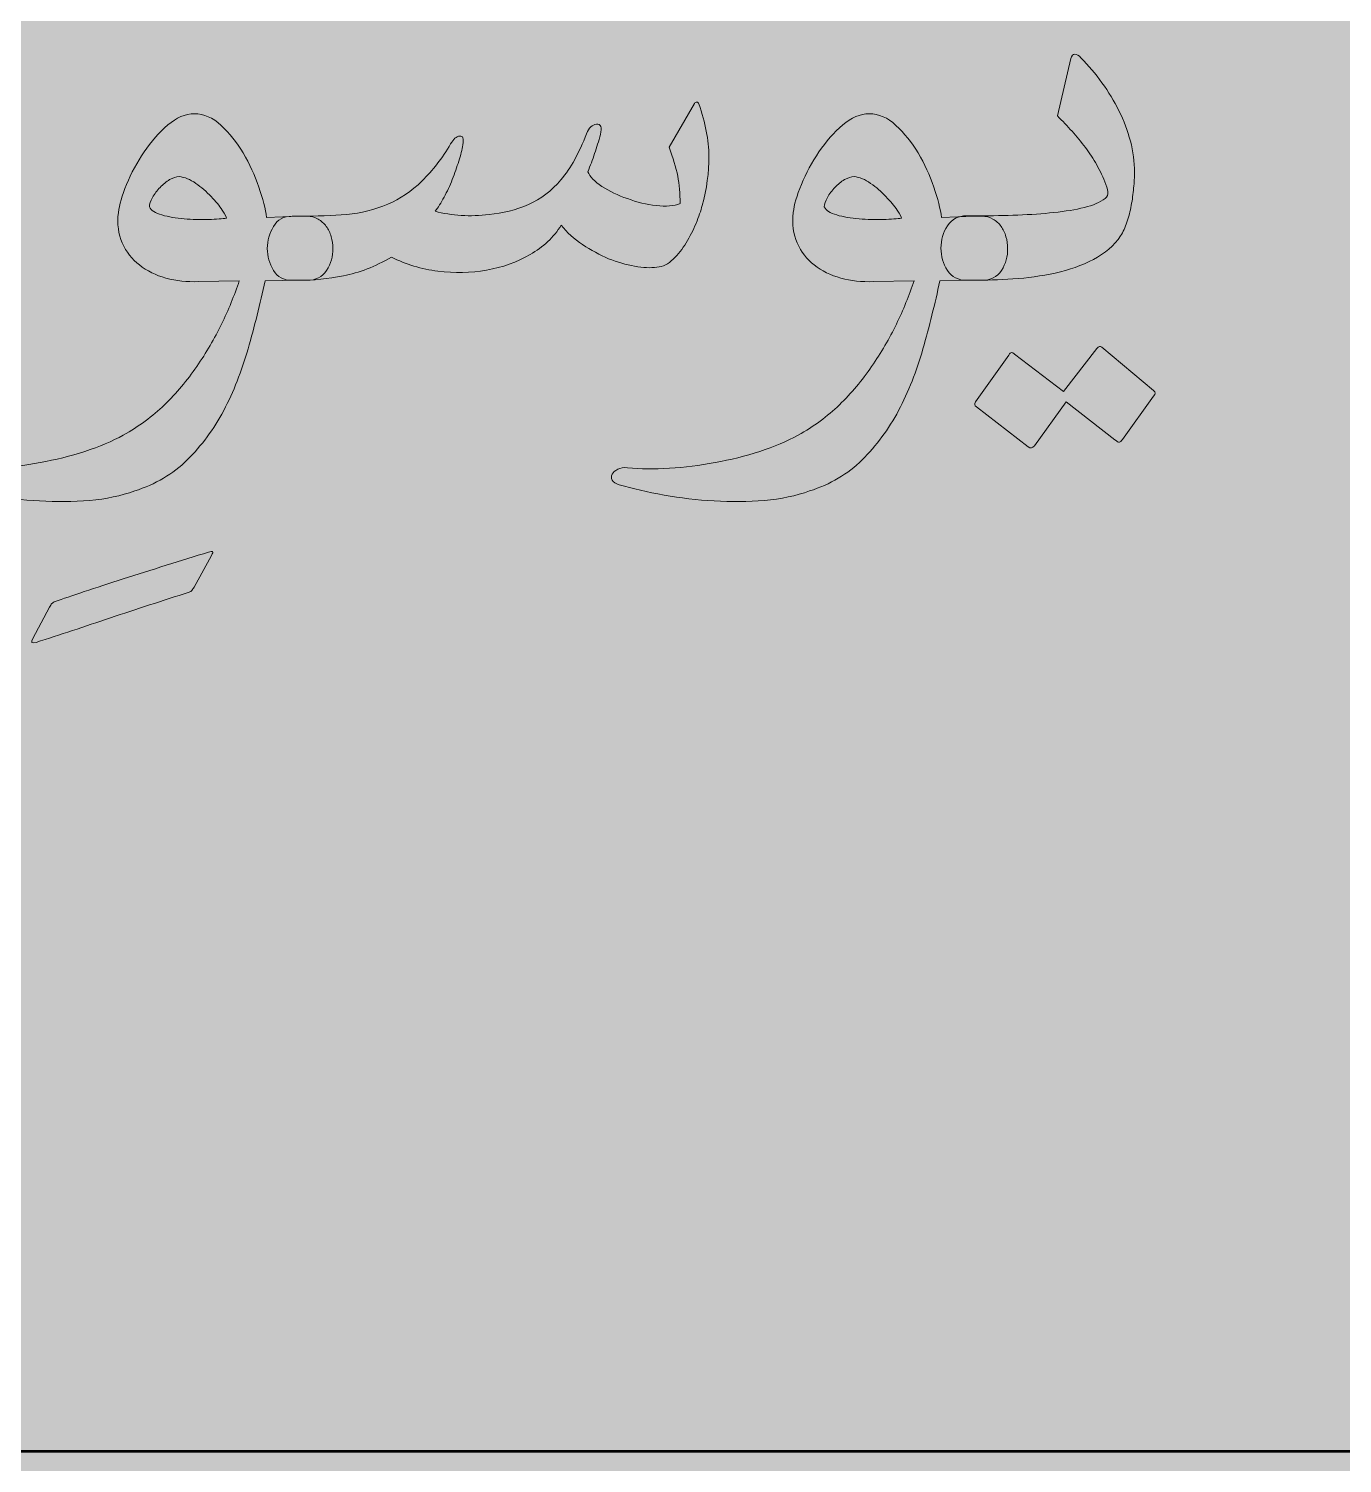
# Model space of a CAD drawing. Header units: inches. Extents: x -1481 to -429, y -1676 to -696.
# Drawn here: x -817.27 to -800.39, y -930.63 to -912.18 of the extents above; entities that cross this region are included whole.
import ezdxf

# ---------------------------------------------------------------- set-up
doc = ezdxf.new("R2010")
doc.units = ezdxf.units.IN
doc.header["$MEASUREMENT"] = 0
doc.layers.add('Layer 1', color=7, linetype='Continuous')

# ---------------------------------------------------------------- blocks, each defined once
blk = doc.blocks.new('block 233')
at = {"layer": 'Layer 1', "true_color": 0x009344}
h = blk.add_hatch(color=114, dxfattribs=at)
h.dxf.hatch_style = 2
h.paths.add_polyline_path([(-693.785, -985.727), (-933.785, -985.727), (-933.785, -695.727), (-693.785, -695.727)])
blk = doc.blocks.new('block 298')
at = {"layer": 'Layer 1', "true_color": 0x49c6ea}
h = blk.add_hatch(color=133, dxfattribs=at)
h.dxf.hatch_style = 2
h.paths.add_polyline_path([(-918.978, -972.482), (-748.663, -972.482), (-748.663, -755.291), (-918.978, -755.291)])
h = blk.add_hatch(color=133, dxfattribs=at)
h.dxf.hatch_style = 2
h.paths.add_polyline_path([(-907.24, -967.404), (-761.143, -967.404), (-761.143, -765.838), (-907.24, -765.838)])
at = {"layer": 'Layer 1', "true_color": 0xffed96}
h = blk.add_hatch(color=41, dxfattribs=at)
h.dxf.hatch_style = 2
h.paths.add_polyline_path([(-911.867, -930.472), (-756.165, -930.472), (-756.165, -897.948), (-911.867, -897.948)])
at = {"layer": 'Layer 1', "lineweight": 0}
blk.add_lwpolyline([(-911.867, -930.472), (-756.165, -930.472), (-756.165, -897.948), (-911.867, -897.948), (-911.867, -930.472)], dxfattribs=at)
at = {"layer": 'Layer 1', "color": 44, "lineweight": 53, "true_color": 0xaf7e09}
blk.add_lwpolyline([(-911.867, -930.472), (-756.165, -930.472), (-756.165, -897.948), (-911.867, -897.948), (-911.867, -930.472)], dxfattribs=at)
blk = doc.blocks.new('block 345')
at = {"layer": 'Layer 1', "true_color": 0x231f20}
h = blk.add_hatch(color=250, dxfattribs=at)
h.dxf.hatch_style = 2
edge = h.paths.add_edge_path()
edge.add_spline(control_points=[(-815.212, -919.429), (-815.555, -919.537), (-815.892, -919.647), (-816.225, -919.759), (-816.557, -919.871), (-816.875, -919.976), (-817.18, -920.074), (-817.236, -920.092), (-817.25, -920.074), (-817.222, -920.022), (-817.222, -920.022), (-817.007, -919.623), (-817.007, -919.623), (-816.996, -919.602), (-816.986, -919.586), (-816.978, -919.576), (-816.969, -919.565), (-816.954, -919.556), (-816.933, -919.549), (-816.839, -919.514), (-816.714, -919.472), (-816.56, -919.421), (-816.407, -919.37), (-816.239, -919.316), (-816.059, -919.258), (-815.879, -919.2), (-815.694, -919.142), (-815.506, -919.082), (-815.317, -919.023), (-815.136, -918.967), (-814.965, -918.915), (-814.937, -918.904), (-814.92, -918.901), (-814.912, -918.907), (-814.905, -918.912), (-814.909, -918.928), (-814.923, -918.956), (-814.923, -918.956), (-815.149, -919.366), (-815.149, -919.366), (-815.159, -919.38), (-815.169, -919.393), (-815.178, -919.405), (-815.186, -919.418), (-815.198, -919.425), (-815.212, -919.429)], knot_values=[0, 0, 0, 0, 1, 1, 1, 2, 2, 2, 3, 3, 3, 4, 4, 4, 5, 5, 5, 6, 6, 6, 7, 7, 7, 8, 8, 8, 9, 9, 9, 10, 10, 10, 11, 11, 11, 12, 12, 12, 13, 13, 13, 14, 14, 14, 15, 15, 15, 15], degree=3, periodic=1)
at = {"layer": 'Layer 1', "lineweight": 0}
blk.add_open_spline([(-815.212, -919.429), (-815.555, -919.537), (-815.892, -919.647), (-816.225, -919.759), (-816.557, -919.871), (-816.875, -919.976), (-817.18, -920.074), (-817.236, -920.092), (-817.25, -920.074), (-817.222, -920.022), (-817.222, -920.022), (-817.007, -919.623), (-817.007, -919.623), (-816.996, -919.602), (-816.986, -919.586), (-816.978, -919.576), (-816.969, -919.565), (-816.954, -919.556), (-816.933, -919.549), (-816.839, -919.514), (-816.714, -919.472), (-816.56, -919.421), (-816.407, -919.37), (-816.239, -919.316), (-816.059, -919.258), (-815.879, -919.2), (-815.694, -919.142), (-815.506, -919.082), (-815.317, -919.023), (-815.136, -918.967), (-814.965, -918.915), (-814.937, -918.904), (-814.92, -918.901), (-814.912, -918.907), (-814.905, -918.912), (-814.909, -918.928), (-814.923, -918.956), (-814.923, -918.956), (-815.149, -919.366), (-815.149, -919.366), (-815.159, -919.38), (-815.169, -919.393), (-815.178, -919.405), (-815.186, -919.418), (-815.198, -919.425), (-815.212, -919.429)], degree=3, knots=[0, 0, 0, 0, 1, 1, 1, 2, 2, 2, 3, 3, 3, 4, 4, 4, 5, 5, 5, 6, 6, 6, 7, 7, 7, 8, 8, 8, 9, 9, 9, 10, 10, 10, 11, 11, 11, 12, 12, 12, 13, 13, 13, 14, 14, 14, 15, 15, 15, 15], dxfattribs=at)
blk = doc.blocks.new('block 297')
at = {"layer": 'Layer 1', "true_color": 0x231f20}
h = blk.add_hatch(color=250, dxfattribs=at)
h.dxf.hatch_style = 2
edge = h.paths.add_edge_path()
edge.add_spline(control_points=[(-803.749, -912.559), (-803.651, -912.657), (-803.561, -912.763), (-803.479, -912.879), (-803.396, -912.994), (-803.324, -913.115), (-803.261, -913.241), (-803.198, -913.367), (-803.149, -913.496), (-803.114, -913.629), (-803.079, -913.762), (-803.061, -913.897), (-803.061, -914.034), (-803.061, -914.093), (-803.065, -914.159), (-803.072, -914.233), (-803.079, -914.306), (-803.089, -914.381), (-803.103, -914.456), (-803.117, -914.531), (-803.136, -914.603), (-803.158, -914.671), (-803.181, -914.739), (-803.208, -914.798), (-803.24, -914.847), (-803.324, -914.973), (-803.44, -915.075), (-803.589, -915.151), (-803.738, -915.228), (-803.901, -915.286), (-804.08, -915.325), (-804.258, -915.363), (-804.439, -915.389), (-804.623, -915.401), (-804.806, -915.413), (-804.974, -915.419), (-805.124, -915.419), (-805.124, -915.419), (-805.218, -915.419), (-805.218, -915.419), (-805.327, -915.419), (-805.409, -915.376), (-805.465, -915.291), (-805.521, -915.205), (-805.549, -915.109), (-805.549, -915.005), (-805.549, -914.9), (-805.521, -914.804), (-805.465, -914.718), (-805.409, -914.633), (-805.327, -914.59), (-805.218, -914.59), (-805.218, -914.59), (-805.124, -914.59), (-805.124, -914.59), (-804.956, -914.59), (-804.789, -914.587), (-804.623, -914.582), (-804.457, -914.577), (-804.3, -914.567), (-804.153, -914.553), (-804.003, -914.539), (-803.868, -914.519), (-803.749, -914.493), (-803.63, -914.467), (-803.536, -914.431), (-803.465, -914.385), (-803.427, -914.364), (-803.407, -914.338), (-803.405, -914.306), (-803.403, -914.275), (-803.411, -914.235), (-803.429, -914.186), (-803.464, -914.095), (-803.503, -914.011), (-803.547, -913.934), (-803.591, -913.857), (-803.639, -913.783), (-803.691, -913.713), (-803.747, -913.64), (-803.805, -913.57), (-803.864, -913.503), (-803.924, -913.437), (-803.987, -913.37), (-804.053, -913.304), (-804.053, -913.304), (-803.88, -912.569), (-803.88, -912.569), (-803.87, -912.531), (-803.852, -912.511), (-803.828, -912.511), (-803.803, -912.511), (-803.777, -912.527), (-803.749, -912.559)], knot_values=[0, 0, 0, 0, 1, 1, 1, 2, 2, 2, 3, 3, 3, 4, 4, 4, 5, 5, 5, 6, 6, 6, 7, 7, 7, 8, 8, 8, 9, 9, 9, 10, 10, 10, 11, 11, 11, 12, 12, 12, 13, 13, 13, 14, 14, 14, 15, 15, 15, 16, 16, 16, 17, 17, 17, 18, 18, 18, 19, 19, 19, 20, 20, 20, 21, 21, 21, 22, 22, 22, 23, 23, 23, 24, 24, 24, 25, 25, 25, 26, 26, 26, 27, 27, 27, 28, 28, 28, 29, 29, 29, 30, 30, 30, 31, 31, 31, 31], degree=3, periodic=1)
edge = h.paths.add_edge_path()
edge.add_spline(control_points=[(-803.214, -917.466), (-803.231, -917.487), (-803.245, -917.498), (-803.256, -917.5), (-803.266, -917.502), (-803.285, -917.492), (-803.313, -917.471), (-803.313, -917.471), (-803.938, -916.983), (-803.938, -916.983), (-803.938, -916.983), (-804.347, -917.545), (-804.347, -917.545), (-804.372, -917.576), (-804.398, -917.582), (-804.426, -917.561), (-804.426, -917.561), (-805.093, -917.046), (-805.093, -917.046), (-805.117, -917.029), (-805.12, -917.008), (-805.103, -916.983), (-805.103, -916.983), (-804.678, -916.38), (-804.678, -916.38), (-804.664, -916.359), (-804.652, -916.348), (-804.641, -916.348), (-804.631, -916.348), (-804.618, -916.355), (-804.604, -916.369), (-804.604, -916.369), (-803.975, -916.847), (-803.975, -916.847), (-803.975, -916.847), (-803.544, -916.296), (-803.544, -916.296), (-803.523, -916.268), (-803.502, -916.262), (-803.481, -916.28), (-803.481, -916.28), (-802.815, -916.836), (-802.815, -916.836), (-802.79, -916.854), (-802.79, -916.878), (-802.815, -916.91), (-802.815, -916.91), (-803.214, -917.466), (-803.214, -917.466)], knot_values=[0, 0, 0, 0, 1, 1, 1, 2, 2, 2, 3, 3, 3, 4, 4, 4, 5, 5, 5, 6, 6, 6, 7, 7, 7, 8, 8, 8, 9, 9, 9, 10, 10, 10, 11, 11, 11, 12, 12, 12, 13, 13, 13, 14, 14, 14, 15, 15, 15, 16, 16, 16, 16], degree=3, periodic=1)
h = blk.add_hatch(color=250, dxfattribs=at)
h.dxf.hatch_style = 2
edge = h.paths.add_edge_path()
edge.add_spline(control_points=[(-810.103, -913.535), (-810.075, -913.458), (-810.033, -913.417), (-809.977, -913.412), (-809.922, -913.406), (-809.904, -913.451), (-809.925, -913.545), (-809.949, -913.629), (-809.975, -913.711), (-810.001, -913.789), (-810.027, -913.868), (-810.056, -913.946), (-810.088, -914.023), (-810.063, -914.086), (-810.003, -914.149), (-809.907, -914.212), (-809.81, -914.275), (-809.701, -914.327), (-809.579, -914.369), (-809.456, -914.415), (-809.333, -914.445), (-809.209, -914.459), (-809.084, -914.473), (-808.982, -914.464), (-808.902, -914.432), (-808.902, -914.306), (-808.912, -914.188), (-808.933, -914.078), (-808.954, -913.968), (-808.991, -913.845), (-809.043, -913.708), (-809.043, -913.708), (-808.718, -913.147), (-808.718, -913.147), (-808.711, -913.133), (-808.7, -913.126), (-808.686, -913.128), (-808.672, -913.13), (-808.664, -913.138), (-808.66, -913.152), (-808.576, -913.393), (-808.533, -913.617), (-808.532, -913.824), (-808.53, -914.03), (-808.559, -914.242), (-808.618, -914.459), (-808.636, -914.525), (-808.662, -914.601), (-808.697, -914.687), (-808.732, -914.773), (-808.774, -914.856), (-808.823, -914.936), (-808.872, -915.017), (-808.928, -915.088), (-808.991, -915.149), (-809.054, -915.21), (-809.124, -915.244), (-809.201, -915.251), (-809.281, -915.262), (-809.377, -915.257), (-809.487, -915.238), (-809.597, -915.219), (-809.708, -915.186), (-809.82, -915.141), (-809.935, -915.092), (-810.047, -915.032), (-810.156, -914.96), (-810.264, -914.888), (-810.355, -914.805), (-810.429, -914.711), (-810.527, -914.865), (-810.661, -914.991), (-810.83, -915.088), (-811, -915.186), (-811.186, -915.253), (-811.389, -915.288), (-811.592, -915.323), (-811.8, -915.327), (-812.014, -915.301), (-812.227, -915.275), (-812.427, -915.214), (-812.612, -915.12), (-812.822, -915.242), (-813.028, -915.323), (-813.229, -915.361), (-813.43, -915.4), (-813.618, -915.419), (-813.793, -915.419), (-813.793, -915.419), (-813.888, -915.419), (-813.888, -915.419), (-813.996, -915.419), (-814.077, -915.376), (-814.129, -915.291), (-814.181, -915.205), (-814.208, -915.111), (-814.208, -915.01), (-814.208, -914.908), (-814.181, -914.814), (-814.129, -914.726), (-814.077, -914.639), (-813.996, -914.595), (-813.888, -914.595), (-813.888, -914.595), (-813.793, -914.595), (-813.793, -914.595), (-813.573, -914.595), (-813.371, -914.587), (-813.187, -914.572), (-813.003, -914.556), (-812.827, -914.511), (-812.659, -914.438), (-812.502, -914.375), (-812.355, -914.276), (-812.219, -914.141), (-812.082, -914.006), (-811.96, -913.848), (-811.851, -913.666), (-811.816, -913.603), (-811.778, -913.569), (-811.736, -913.564), (-811.694, -913.559), (-811.68, -913.596), (-811.694, -913.677), (-811.704, -913.74), (-811.722, -913.81), (-811.746, -913.887), (-811.771, -913.964), (-811.799, -914.042), (-811.83, -914.123), (-811.862, -914.203), (-811.897, -914.279), (-811.935, -914.351), (-811.974, -914.423), (-812.012, -914.483), (-812.051, -914.532), (-811.946, -914.56), (-811.834, -914.578), (-811.715, -914.585), (-811.596, -914.592), (-811.477, -914.588), (-811.358, -914.574), (-811.179, -914.557), (-811.011, -914.513), (-810.851, -914.443), (-810.692, -914.373), (-810.553, -914.268), (-810.434, -914.128), (-810.368, -914.051), (-810.308, -913.964), (-810.256, -913.866), (-810.203, -913.768), (-810.152, -913.657), (-810.103, -913.535)], knot_values=[0, 0, 0, 0, 1, 1, 1, 2, 2, 2, 3, 3, 3, 4, 4, 4, 5, 5, 5, 6, 6, 6, 7, 7, 7, 8, 8, 8, 9, 9, 9, 10, 10, 10, 11, 11, 11, 12, 12, 12, 13, 13, 13, 14, 14, 14, 15, 15, 15, 16, 16, 16, 17, 17, 17, 18, 18, 18, 19, 19, 19, 20, 20, 20, 21, 21, 21, 22, 22, 22, 23, 23, 23, 24, 24, 24, 25, 25, 25, 26, 26, 26, 27, 27, 27, 28, 28, 28, 29, 29, 29, 30, 30, 30, 31, 31, 31, 32, 32, 32, 33, 33, 33, 34, 34, 34, 35, 35, 35, 36, 36, 36, 37, 37, 37, 38, 38, 38, 39, 39, 39, 40, 40, 40, 41, 41, 41, 42, 42, 42, 43, 43, 43, 44, 44, 44, 45, 45, 45, 46, 46, 46, 47, 47, 47, 48, 48, 48, 49, 49, 49, 50, 50, 50, 51, 51, 51, 51], degree=3, periodic=1)
h = blk.add_hatch(color=250, dxfattribs=at)
h.dxf.hatch_style = 2
edge = h.paths.add_edge_path()
edge.add_spline(control_points=[(-814.568, -915.424), (-814.568, -915.424), (-815.093, -915.435), (-815.093, -915.435), (-815.24, -915.442), (-815.379, -915.427), (-815.51, -915.39), (-815.641, -915.354), (-815.755, -915.298), (-815.851, -915.222), (-815.948, -915.147), (-816.021, -915.053), (-816.072, -914.939), (-816.123, -914.825), (-816.139, -914.695), (-816.122, -914.548), (-816.111, -914.45), (-816.076, -914.329), (-816.017, -914.186), (-815.957, -914.042), (-815.882, -913.903), (-815.791, -913.768), (-815.7, -913.634), (-815.599, -913.518), (-815.487, -913.422), (-815.375, -913.326), (-815.261, -913.278), (-815.145, -913.278), (-815.023, -913.278), (-814.908, -913.328), (-814.802, -913.427), (-814.695, -913.527), (-814.6, -913.645), (-814.516, -913.782), (-814.435, -913.922), (-814.369, -914.068), (-814.316, -914.22), (-814.264, -914.372), (-814.23, -914.502), (-814.216, -914.611), (-814.216, -914.611), (-813.797, -914.595), (-813.797, -914.595), (-813.797, -914.595), (-813.697, -914.595), (-813.697, -914.595), (-813.644, -914.595), (-813.597, -914.607), (-813.555, -914.632), (-813.513, -914.656), (-813.478, -914.688), (-813.45, -914.726), (-813.422, -914.765), (-813.401, -914.809), (-813.387, -914.858), (-813.373, -914.907), (-813.366, -914.957), (-813.366, -915.01), (-813.363, -915.111), (-813.389, -915.205), (-813.445, -915.291), (-813.501, -915.376), (-813.585, -915.419), (-813.697, -915.419), (-813.697, -915.419), (-813.797, -915.419), (-813.797, -915.419), (-813.797, -915.419), (-814.237, -915.424), (-814.237, -915.424), (-814.3, -915.722), (-814.373, -916.014), (-814.455, -916.301), (-814.538, -916.588), (-814.642, -916.852), (-814.768, -917.093), (-814.897, -917.335), (-815.054, -917.546), (-815.237, -917.728), (-815.421, -917.91), (-815.646, -918.043), (-815.912, -918.127), (-816.087, -918.19), (-816.28, -918.231), (-816.492, -918.248), (-816.703, -918.266), (-816.919, -918.268), (-817.137, -918.256), (-817.356, -918.244), (-817.571, -918.218), (-817.783, -918.18), (-817.994, -918.141), (-818.186, -918.098), (-818.358, -918.049), (-818.406, -918.035), (-818.437, -918.015), (-818.449, -917.988), (-818.462, -917.962), (-818.462, -917.937), (-818.449, -917.912), (-818.437, -917.888), (-818.413, -917.867), (-818.379, -917.849), (-818.344, -917.832), (-818.302, -917.825), (-818.253, -917.828), (-818.088, -917.846), (-817.909, -917.848), (-817.715, -917.836), (-817.52, -917.824), (-817.324, -917.799), (-817.127, -917.763), (-816.929, -917.726), (-816.738, -917.678), (-816.552, -917.618), (-816.367, -917.559), (-816.202, -917.489), (-816.059, -917.408), (-815.859, -917.3), (-815.683, -917.17), (-815.529, -917.02), (-815.375, -916.869), (-815.236, -916.705), (-815.114, -916.527), (-814.992, -916.348), (-814.886, -916.167), (-814.796, -915.983), (-814.707, -915.8), (-814.631, -915.613), (-814.568, -915.424)], knot_values=[0, 0, 0, 0, 1, 1, 1, 2, 2, 2, 3, 3, 3, 4, 4, 4, 5, 5, 5, 6, 6, 6, 7, 7, 7, 8, 8, 8, 9, 9, 9, 10, 10, 10, 11, 11, 11, 12, 12, 12, 13, 13, 13, 14, 14, 14, 15, 15, 15, 16, 16, 16, 17, 17, 17, 18, 18, 18, 19, 19, 19, 20, 20, 20, 21, 21, 21, 22, 22, 22, 23, 23, 23, 24, 24, 24, 25, 25, 25, 26, 26, 26, 27, 27, 27, 28, 28, 28, 29, 29, 29, 30, 30, 30, 31, 31, 31, 32, 32, 32, 33, 33, 33, 34, 34, 34, 35, 35, 35, 36, 36, 36, 37, 37, 37, 38, 38, 38, 39, 39, 39, 40, 40, 40, 41, 41, 41, 42, 42, 42, 43, 43, 43, 43], degree=3, periodic=1)
edge = h.paths.add_edge_path()
edge.add_spline(control_points=[(-815.723, -914.474), (-815.702, -914.52), (-815.648, -914.555), (-815.563, -914.579), (-815.477, -914.604), (-815.382, -914.621), (-815.277, -914.629), (-815.172, -914.638), (-815.068, -914.641), (-814.964, -914.637), (-814.861, -914.634), (-814.783, -914.628), (-814.731, -914.621), (-814.731, -914.607), (-814.749, -914.572), (-814.786, -914.516), (-814.823, -914.46), (-814.871, -914.403), (-814.93, -914.343), (-814.99, -914.28), (-815.055, -914.223), (-815.127, -914.173), (-815.199, -914.122), (-815.27, -914.093), (-815.34, -914.086), (-815.378, -914.086), (-815.419, -914.099), (-815.463, -914.125), (-815.507, -914.152), (-815.548, -914.185), (-815.586, -914.225), (-815.625, -914.265), (-815.657, -914.308), (-815.683, -914.354), (-815.71, -914.399), (-815.723, -914.439), (-815.723, -914.474)], knot_values=[0, 0, 0, 0, 1, 1, 1, 2, 2, 2, 3, 3, 3, 4, 4, 4, 5, 5, 5, 6, 6, 6, 7, 7, 7, 8, 8, 8, 9, 9, 9, 10, 10, 10, 11, 11, 11, 12, 12, 12, 12], degree=3, periodic=1)
h = blk.add_hatch(color=250, dxfattribs=at)
h.dxf.hatch_style = 2
edge = h.paths.add_edge_path()
edge.add_spline(control_points=[(-805.894, -915.424), (-805.894, -915.424), (-806.419, -915.435), (-806.419, -915.435), (-806.566, -915.442), (-806.705, -915.427), (-806.836, -915.39), (-806.967, -915.354), (-807.081, -915.298), (-807.177, -915.222), (-807.273, -915.147), (-807.347, -915.053), (-807.397, -914.939), (-807.448, -914.825), (-807.465, -914.695), (-807.447, -914.548), (-807.437, -914.45), (-807.402, -914.329), (-807.342, -914.186), (-807.283, -914.042), (-807.208, -913.903), (-807.117, -913.768), (-807.026, -913.634), (-806.924, -913.518), (-806.812, -913.422), (-806.7, -913.326), (-806.587, -913.278), (-806.471, -913.278), (-806.349, -913.278), (-806.234, -913.328), (-806.127, -913.427), (-806.021, -913.527), (-805.925, -913.645), (-805.841, -913.782), (-805.761, -913.922), (-805.694, -914.068), (-805.642, -914.22), (-805.589, -914.372), (-805.556, -914.502), (-805.542, -914.611), (-805.542, -914.611), (-805.122, -914.595), (-805.122, -914.595), (-805.122, -914.595), (-805.023, -914.595), (-805.023, -914.595), (-804.97, -914.595), (-804.923, -914.607), (-804.881, -914.632), (-804.839, -914.656), (-804.804, -914.688), (-804.776, -914.726), (-804.748, -914.765), (-804.727, -914.809), (-804.713, -914.858), (-804.699, -914.907), (-804.692, -914.957), (-804.692, -915.01), (-804.688, -915.111), (-804.715, -915.205), (-804.771, -915.291), (-804.827, -915.376), (-804.911, -915.419), (-805.023, -915.419), (-805.023, -915.419), (-805.122, -915.419), (-805.122, -915.419), (-805.122, -915.419), (-805.563, -915.424), (-805.563, -915.424), (-805.626, -915.722), (-805.699, -916.014), (-805.781, -916.301), (-805.863, -916.588), (-805.967, -916.852), (-806.093, -917.093), (-806.223, -917.335), (-806.379, -917.546), (-806.563, -917.728), (-806.747, -917.91), (-806.971, -918.043), (-807.237, -918.127), (-807.412, -918.19), (-807.606, -918.231), (-807.817, -918.248), (-808.029, -918.266), (-808.244, -918.268), (-808.463, -918.256), (-808.682, -918.244), (-808.897, -918.218), (-809.108, -918.18), (-809.32, -918.141), (-809.512, -918.098), (-809.683, -918.049), (-809.732, -918.035), (-809.763, -918.015), (-809.775, -917.988), (-809.787, -917.962), (-809.787, -917.937), (-809.775, -917.912), (-809.763, -917.888), (-809.739, -917.867), (-809.704, -917.849), (-809.669, -917.832), (-809.627, -917.825), (-809.578, -917.828), (-809.414, -917.846), (-809.234, -917.848), (-809.04, -917.836), (-808.846, -917.824), (-808.65, -917.799), (-808.452, -917.763), (-808.255, -917.726), (-808.063, -917.678), (-807.878, -917.618), (-807.692, -917.559), (-807.528, -917.489), (-807.384, -917.408), (-807.185, -917.3), (-807.008, -917.17), (-806.854, -917.02), (-806.7, -916.869), (-806.562, -916.705), (-806.44, -916.527), (-806.317, -916.348), (-806.211, -916.167), (-806.122, -915.983), (-806.033, -915.8), (-805.957, -915.613), (-805.894, -915.424)], knot_values=[0, 0, 0, 0, 1, 1, 1, 2, 2, 2, 3, 3, 3, 4, 4, 4, 5, 5, 5, 6, 6, 6, 7, 7, 7, 8, 8, 8, 9, 9, 9, 10, 10, 10, 11, 11, 11, 12, 12, 12, 13, 13, 13, 14, 14, 14, 15, 15, 15, 16, 16, 16, 17, 17, 17, 18, 18, 18, 19, 19, 19, 20, 20, 20, 21, 21, 21, 22, 22, 22, 23, 23, 23, 24, 24, 24, 25, 25, 25, 26, 26, 26, 27, 27, 27, 28, 28, 28, 29, 29, 29, 30, 30, 30, 31, 31, 31, 32, 32, 32, 33, 33, 33, 34, 34, 34, 35, 35, 35, 36, 36, 36, 37, 37, 37, 38, 38, 38, 39, 39, 39, 40, 40, 40, 41, 41, 41, 42, 42, 42, 43, 43, 43, 43], degree=3, periodic=1)
edge = h.paths.add_edge_path()
edge.add_spline(control_points=[(-807.048, -914.474), (-807.027, -914.52), (-806.974, -914.555), (-806.888, -914.579), (-806.803, -914.604), (-806.707, -914.621), (-806.602, -914.629), (-806.497, -914.638), (-806.393, -914.641), (-806.29, -914.637), (-806.187, -914.634), (-806.109, -914.628), (-806.056, -914.621), (-806.056, -914.607), (-806.075, -914.572), (-806.112, -914.516), (-806.148, -914.46), (-806.196, -914.403), (-806.256, -914.343), (-806.315, -914.28), (-806.381, -914.223), (-806.453, -914.173), (-806.524, -914.122), (-806.595, -914.093), (-806.665, -914.086), (-806.704, -914.086), (-806.745, -914.099), (-806.789, -914.125), (-806.832, -914.152), (-806.874, -914.185), (-806.912, -914.225), (-806.951, -914.265), (-806.983, -914.308), (-807.009, -914.354), (-807.035, -914.399), (-807.048, -914.439), (-807.048, -914.474)], knot_values=[0, 0, 0, 0, 1, 1, 1, 2, 2, 2, 3, 3, 3, 4, 4, 4, 5, 5, 5, 6, 6, 6, 7, 7, 7, 8, 8, 8, 9, 9, 9, 10, 10, 10, 11, 11, 11, 12, 12, 12, 12], degree=3, periodic=1)
at = {"layer": 'Layer 1', "lineweight": 0}
for points, knots in [([(-803.749, -912.559), (-803.651, -912.657), (-803.561, -912.763), (-803.479, -912.879), (-803.396, -912.994), (-803.324, -913.115), (-803.261, -913.241), (-803.198, -913.367), (-803.149, -913.496), (-803.114, -913.629), (-803.079, -913.762), (-803.061, -913.897), (-803.061, -914.034), (-803.061, -914.093), (-803.065, -914.159), (-803.072, -914.233), (-803.079, -914.306), (-803.089, -914.381), (-803.103, -914.456), (-803.117, -914.531), (-803.136, -914.603), (-803.158, -914.671), (-803.181, -914.739), (-803.208, -914.798), (-803.24, -914.847), (-803.324, -914.973), (-803.44, -915.075), (-803.589, -915.151), (-803.738, -915.228), (-803.901, -915.286), (-804.08, -915.325), (-804.258, -915.363), (-804.439, -915.389), (-804.623, -915.401), (-804.806, -915.413), (-804.974, -915.419), (-805.124, -915.419), (-805.124, -915.419), (-805.218, -915.419), (-805.218, -915.419), (-805.327, -915.419), (-805.409, -915.376), (-805.465, -915.291), (-805.521, -915.205), (-805.549, -915.109), (-805.549, -915.005), (-805.549, -914.9), (-805.521, -914.804), (-805.465, -914.718), (-805.409, -914.633), (-805.327, -914.59), (-805.218, -914.59), (-805.218, -914.59), (-805.124, -914.59), (-805.124, -914.59), (-804.956, -914.59), (-804.789, -914.587), (-804.623, -914.582), (-804.457, -914.577), (-804.3, -914.567), (-804.153, -914.553), (-804.003, -914.539), (-803.868, -914.519), (-803.749, -914.493), (-803.63, -914.467), (-803.536, -914.431), (-803.465, -914.385), (-803.427, -914.364), (-803.407, -914.338), (-803.405, -914.306), (-803.403, -914.275), (-803.411, -914.235), (-803.429, -914.186), (-803.464, -914.095), (-803.503, -914.011), (-803.547, -913.934), (-803.591, -913.857), (-803.639, -913.783), (-803.691, -913.713), (-803.747, -913.64), (-803.805, -913.57), (-803.864, -913.503), (-803.924, -913.437), (-803.987, -913.37), (-804.053, -913.304), (-804.053, -913.304), (-803.88, -912.569), (-803.88, -912.569), (-803.87, -912.531), (-803.852, -912.511), (-803.828, -912.511), (-803.803, -912.511), (-803.777, -912.527), (-803.749, -912.559)], [0, 0, 0, 0, 1, 1, 1, 2, 2, 2, 3, 3, 3, 4, 4, 4, 5, 5, 5, 6, 6, 6, 7, 7, 7, 8, 8, 8, 9, 9, 9, 10, 10, 10, 11, 11, 11, 12, 12, 12, 13, 13, 13, 14, 14, 14, 15, 15, 15, 16, 16, 16, 17, 17, 17, 18, 18, 18, 19, 19, 19, 20, 20, 20, 21, 21, 21, 22, 22, 22, 23, 23, 23, 24, 24, 24, 25, 25, 25, 26, 26, 26, 27, 27, 27, 28, 28, 28, 29, 29, 29, 30, 30, 30, 31, 31, 31, 31]), ([(-810.103, -913.535), (-810.075, -913.458), (-810.033, -913.417), (-809.977, -913.412), (-809.922, -913.406), (-809.904, -913.451), (-809.925, -913.545), (-809.949, -913.629), (-809.975, -913.711), (-810.001, -913.789), (-810.027, -913.868), (-810.056, -913.946), (-810.088, -914.023), (-810.063, -914.086), (-810.003, -914.149), (-809.907, -914.212), (-809.81, -914.275), (-809.701, -914.327), (-809.579, -914.369), (-809.456, -914.415), (-809.333, -914.445), (-809.209, -914.459), (-809.084, -914.473), (-808.982, -914.464), (-808.902, -914.432), (-808.902, -914.306), (-808.912, -914.188), (-808.933, -914.078), (-808.954, -913.968), (-808.991, -913.845), (-809.043, -913.708), (-809.043, -913.708), (-808.718, -913.147), (-808.718, -913.147), (-808.711, -913.133), (-808.7, -913.126), (-808.686, -913.128), (-808.672, -913.13), (-808.664, -913.138), (-808.66, -913.152), (-808.576, -913.393), (-808.533, -913.617), (-808.532, -913.824), (-808.53, -914.03), (-808.559, -914.242), (-808.618, -914.459), (-808.636, -914.525), (-808.662, -914.601), (-808.697, -914.687), (-808.732, -914.773), (-808.774, -914.856), (-808.823, -914.936), (-808.872, -915.017), (-808.928, -915.088), (-808.991, -915.149), (-809.054, -915.21), (-809.124, -915.244), (-809.201, -915.251), (-809.281, -915.262), (-809.377, -915.257), (-809.487, -915.238), (-809.597, -915.219), (-809.708, -915.186), (-809.82, -915.141), (-809.935, -915.092), (-810.047, -915.032), (-810.156, -914.96), (-810.264, -914.888), (-810.355, -914.805), (-810.429, -914.711), (-810.527, -914.865), (-810.661, -914.991), (-810.83, -915.088), (-811, -915.186), (-811.186, -915.253), (-811.389, -915.288), (-811.592, -915.323), (-811.8, -915.327), (-812.014, -915.301), (-812.227, -915.275), (-812.427, -915.214), (-812.612, -915.12), (-812.822, -915.242), (-813.028, -915.323), (-813.229, -915.361), (-813.43, -915.4), (-813.618, -915.419), (-813.793, -915.419), (-813.793, -915.419), (-813.888, -915.419), (-813.888, -915.419), (-813.996, -915.419), (-814.077, -915.376), (-814.129, -915.291), (-814.181, -915.205), (-814.208, -915.111), (-814.208, -915.01), (-814.208, -914.908), (-814.181, -914.814), (-814.129, -914.726), (-814.077, -914.639), (-813.996, -914.595), (-813.888, -914.595), (-813.888, -914.595), (-813.793, -914.595), (-813.793, -914.595), (-813.573, -914.595), (-813.371, -914.587), (-813.187, -914.572), (-813.003, -914.556), (-812.827, -914.511), (-812.659, -914.438), (-812.502, -914.375), (-812.355, -914.276), (-812.219, -914.141), (-812.082, -914.006), (-811.96, -913.848), (-811.851, -913.666), (-811.816, -913.603), (-811.778, -913.569), (-811.736, -913.564), (-811.694, -913.559), (-811.68, -913.596), (-811.694, -913.677), (-811.704, -913.74), (-811.722, -913.81), (-811.746, -913.887), (-811.771, -913.964), (-811.799, -914.042), (-811.83, -914.123), (-811.862, -914.203), (-811.897, -914.279), (-811.935, -914.351), (-811.974, -914.423), (-812.012, -914.483), (-812.051, -914.532), (-811.946, -914.56), (-811.834, -914.578), (-811.715, -914.585), (-811.596, -914.592), (-811.477, -914.588), (-811.358, -914.574), (-811.179, -914.557), (-811.011, -914.513), (-810.851, -914.443), (-810.692, -914.373), (-810.553, -914.268), (-810.434, -914.128), (-810.368, -914.051), (-810.308, -913.964), (-810.256, -913.866), (-810.203, -913.768), (-810.152, -913.657), (-810.103, -913.535)], [0, 0, 0, 0, 1, 1, 1, 2, 2, 2, 3, 3, 3, 4, 4, 4, 5, 5, 5, 6, 6, 6, 7, 7, 7, 8, 8, 8, 9, 9, 9, 10, 10, 10, 11, 11, 11, 12, 12, 12, 13, 13, 13, 14, 14, 14, 15, 15, 15, 16, 16, 16, 17, 17, 17, 18, 18, 18, 19, 19, 19, 20, 20, 20, 21, 21, 21, 22, 22, 22, 23, 23, 23, 24, 24, 24, 25, 25, 25, 26, 26, 26, 27, 27, 27, 28, 28, 28, 29, 29, 29, 30, 30, 30, 31, 31, 31, 32, 32, 32, 33, 33, 33, 34, 34, 34, 35, 35, 35, 36, 36, 36, 37, 37, 37, 38, 38, 38, 39, 39, 39, 40, 40, 40, 41, 41, 41, 42, 42, 42, 43, 43, 43, 44, 44, 44, 45, 45, 45, 46, 46, 46, 47, 47, 47, 48, 48, 48, 49, 49, 49, 50, 50, 50, 51, 51, 51, 51]), ([(-814.568, -915.424), (-814.568, -915.424), (-815.093, -915.435), (-815.093, -915.435), (-815.24, -915.442), (-815.379, -915.427), (-815.51, -915.39), (-815.641, -915.354), (-815.755, -915.298), (-815.851, -915.222), (-815.948, -915.147), (-816.021, -915.053), (-816.072, -914.939), (-816.123, -914.825), (-816.139, -914.695), (-816.122, -914.548), (-816.111, -914.45), (-816.076, -914.329), (-816.017, -914.186), (-815.957, -914.042), (-815.882, -913.903), (-815.791, -913.768), (-815.7, -913.634), (-815.599, -913.518), (-815.487, -913.422), (-815.375, -913.326), (-815.261, -913.278), (-815.145, -913.278), (-815.023, -913.278), (-814.908, -913.328), (-814.802, -913.427), (-814.695, -913.527), (-814.6, -913.645), (-814.516, -913.782), (-814.435, -913.922), (-814.369, -914.068), (-814.316, -914.22), (-814.264, -914.372), (-814.23, -914.502), (-814.216, -914.611), (-814.216, -914.611), (-813.797, -914.595), (-813.797, -914.595), (-813.797, -914.595), (-813.697, -914.595), (-813.697, -914.595), (-813.644, -914.595), (-813.597, -914.607), (-813.555, -914.632), (-813.513, -914.656), (-813.478, -914.688), (-813.45, -914.726), (-813.422, -914.765), (-813.401, -914.809), (-813.387, -914.858), (-813.373, -914.907), (-813.366, -914.957), (-813.366, -915.01), (-813.363, -915.111), (-813.389, -915.205), (-813.445, -915.291), (-813.501, -915.376), (-813.585, -915.419), (-813.697, -915.419), (-813.697, -915.419), (-813.797, -915.419), (-813.797, -915.419), (-813.797, -915.419), (-814.237, -915.424), (-814.237, -915.424), (-814.3, -915.722), (-814.373, -916.014), (-814.455, -916.301), (-814.538, -916.588), (-814.642, -916.852), (-814.768, -917.093), (-814.897, -917.335), (-815.054, -917.546), (-815.237, -917.728), (-815.421, -917.91), (-815.646, -918.043), (-815.912, -918.127), (-816.087, -918.19), (-816.28, -918.231), (-816.492, -918.248), (-816.703, -918.266), (-816.919, -918.268), (-817.137, -918.256), (-817.356, -918.244), (-817.571, -918.218), (-817.783, -918.18), (-817.994, -918.141), (-818.186, -918.098), (-818.358, -918.049), (-818.406, -918.035), (-818.437, -918.015), (-818.449, -917.988), (-818.462, -917.962), (-818.462, -917.937), (-818.449, -917.912), (-818.437, -917.888), (-818.413, -917.867), (-818.379, -917.849), (-818.344, -917.832), (-818.302, -917.825), (-818.253, -917.828), (-818.088, -917.846), (-817.909, -917.848), (-817.715, -917.836), (-817.52, -917.824), (-817.324, -917.799), (-817.127, -917.763), (-816.929, -917.726), (-816.738, -917.678), (-816.552, -917.618), (-816.367, -917.559), (-816.202, -917.489), (-816.059, -917.408), (-815.859, -917.3), (-815.683, -917.17), (-815.529, -917.02), (-815.375, -916.869), (-815.236, -916.705), (-815.114, -916.527), (-814.992, -916.348), (-814.886, -916.167), (-814.796, -915.983), (-814.707, -915.8), (-814.631, -915.613), (-814.568, -915.424)], [0, 0, 0, 0, 1, 1, 1, 2, 2, 2, 3, 3, 3, 4, 4, 4, 5, 5, 5, 6, 6, 6, 7, 7, 7, 8, 8, 8, 9, 9, 9, 10, 10, 10, 11, 11, 11, 12, 12, 12, 13, 13, 13, 14, 14, 14, 15, 15, 15, 16, 16, 16, 17, 17, 17, 18, 18, 18, 19, 19, 19, 20, 20, 20, 21, 21, 21, 22, 22, 22, 23, 23, 23, 24, 24, 24, 25, 25, 25, 26, 26, 26, 27, 27, 27, 28, 28, 28, 29, 29, 29, 30, 30, 30, 31, 31, 31, 32, 32, 32, 33, 33, 33, 34, 34, 34, 35, 35, 35, 36, 36, 36, 37, 37, 37, 38, 38, 38, 39, 39, 39, 40, 40, 40, 41, 41, 41, 42, 42, 42, 43, 43, 43, 43]), ([(-805.894, -915.424), (-805.894, -915.424), (-806.419, -915.435), (-806.419, -915.435), (-806.566, -915.442), (-806.705, -915.427), (-806.836, -915.39), (-806.967, -915.354), (-807.081, -915.298), (-807.177, -915.222), (-807.273, -915.147), (-807.347, -915.053), (-807.397, -914.939), (-807.448, -914.825), (-807.465, -914.695), (-807.447, -914.548), (-807.437, -914.45), (-807.402, -914.329), (-807.342, -914.186), (-807.283, -914.042), (-807.208, -913.903), (-807.117, -913.768), (-807.026, -913.634), (-806.924, -913.518), (-806.812, -913.422), (-806.7, -913.326), (-806.587, -913.278), (-806.471, -913.278), (-806.349, -913.278), (-806.234, -913.328), (-806.127, -913.427), (-806.021, -913.527), (-805.925, -913.645), (-805.841, -913.782), (-805.761, -913.922), (-805.694, -914.068), (-805.642, -914.22), (-805.589, -914.372), (-805.556, -914.502), (-805.542, -914.611), (-805.542, -914.611), (-805.122, -914.595), (-805.122, -914.595), (-805.122, -914.595), (-805.023, -914.595), (-805.023, -914.595), (-804.97, -914.595), (-804.923, -914.607), (-804.881, -914.632), (-804.839, -914.656), (-804.804, -914.688), (-804.776, -914.726), (-804.748, -914.765), (-804.727, -914.809), (-804.713, -914.858), (-804.699, -914.907), (-804.692, -914.957), (-804.692, -915.01), (-804.688, -915.111), (-804.715, -915.205), (-804.771, -915.291), (-804.827, -915.376), (-804.911, -915.419), (-805.023, -915.419), (-805.023, -915.419), (-805.122, -915.419), (-805.122, -915.419), (-805.122, -915.419), (-805.563, -915.424), (-805.563, -915.424), (-805.626, -915.722), (-805.699, -916.014), (-805.781, -916.301), (-805.863, -916.588), (-805.967, -916.852), (-806.093, -917.093), (-806.223, -917.335), (-806.379, -917.546), (-806.563, -917.728), (-806.747, -917.91), (-806.971, -918.043), (-807.237, -918.127), (-807.412, -918.19), (-807.606, -918.231), (-807.817, -918.248), (-808.029, -918.266), (-808.244, -918.268), (-808.463, -918.256), (-808.682, -918.244), (-808.897, -918.218), (-809.108, -918.18), (-809.32, -918.141), (-809.512, -918.098), (-809.683, -918.049), (-809.732, -918.035), (-809.763, -918.015), (-809.775, -917.988), (-809.787, -917.962), (-809.787, -917.937), (-809.775, -917.912), (-809.763, -917.888), (-809.739, -917.867), (-809.704, -917.849), (-809.669, -917.832), (-809.627, -917.825), (-809.578, -917.828), (-809.414, -917.846), (-809.234, -917.848), (-809.04, -917.836), (-808.846, -917.824), (-808.65, -917.799), (-808.452, -917.763), (-808.255, -917.726), (-808.063, -917.678), (-807.878, -917.618), (-807.692, -917.559), (-807.528, -917.489), (-807.384, -917.408), (-807.185, -917.3), (-807.008, -917.17), (-806.854, -917.02), (-806.7, -916.869), (-806.562, -916.705), (-806.44, -916.527), (-806.317, -916.348), (-806.211, -916.167), (-806.122, -915.983), (-806.033, -915.8), (-805.957, -915.613), (-805.894, -915.424)], [0, 0, 0, 0, 1, 1, 1, 2, 2, 2, 3, 3, 3, 4, 4, 4, 5, 5, 5, 6, 6, 6, 7, 7, 7, 8, 8, 8, 9, 9, 9, 10, 10, 10, 11, 11, 11, 12, 12, 12, 13, 13, 13, 14, 14, 14, 15, 15, 15, 16, 16, 16, 17, 17, 17, 18, 18, 18, 19, 19, 19, 20, 20, 20, 21, 21, 21, 22, 22, 22, 23, 23, 23, 24, 24, 24, 25, 25, 25, 26, 26, 26, 27, 27, 27, 28, 28, 28, 29, 29, 29, 30, 30, 30, 31, 31, 31, 32, 32, 32, 33, 33, 33, 34, 34, 34, 35, 35, 35, 36, 36, 36, 37, 37, 37, 38, 38, 38, 39, 39, 39, 40, 40, 40, 41, 41, 41, 42, 42, 42, 43, 43, 43, 43]), ([(-815.723, -914.474), (-815.702, -914.52), (-815.648, -914.555), (-815.563, -914.579), (-815.477, -914.604), (-815.382, -914.621), (-815.277, -914.629), (-815.172, -914.638), (-815.068, -914.641), (-814.964, -914.637), (-814.861, -914.634), (-814.783, -914.628), (-814.731, -914.621), (-814.731, -914.607), (-814.749, -914.572), (-814.786, -914.516), (-814.823, -914.46), (-814.871, -914.403), (-814.93, -914.343), (-814.99, -914.28), (-815.055, -914.223), (-815.127, -914.173), (-815.199, -914.122), (-815.27, -914.093), (-815.34, -914.086), (-815.378, -914.086), (-815.419, -914.099), (-815.463, -914.125), (-815.507, -914.152), (-815.548, -914.185), (-815.586, -914.225), (-815.625, -914.265), (-815.657, -914.308), (-815.683, -914.354), (-815.71, -914.399), (-815.723, -914.439), (-815.723, -914.474)], [0, 0, 0, 0, 1, 1, 1, 2, 2, 2, 3, 3, 3, 4, 4, 4, 5, 5, 5, 6, 6, 6, 7, 7, 7, 8, 8, 8, 9, 9, 9, 10, 10, 10, 11, 11, 11, 12, 12, 12, 12]), ([(-807.048, -914.474), (-807.027, -914.52), (-806.974, -914.555), (-806.888, -914.579), (-806.803, -914.604), (-806.707, -914.621), (-806.602, -914.629), (-806.497, -914.638), (-806.393, -914.641), (-806.29, -914.637), (-806.187, -914.634), (-806.109, -914.628), (-806.056, -914.621), (-806.056, -914.607), (-806.075, -914.572), (-806.112, -914.516), (-806.148, -914.46), (-806.196, -914.403), (-806.256, -914.343), (-806.315, -914.28), (-806.381, -914.223), (-806.453, -914.173), (-806.524, -914.122), (-806.595, -914.093), (-806.665, -914.086), (-806.704, -914.086), (-806.745, -914.099), (-806.789, -914.125), (-806.832, -914.152), (-806.874, -914.185), (-806.912, -914.225), (-806.951, -914.265), (-806.983, -914.308), (-807.009, -914.354), (-807.035, -914.399), (-807.048, -914.439), (-807.048, -914.474)], [0, 0, 0, 0, 1, 1, 1, 2, 2, 2, 3, 3, 3, 4, 4, 4, 5, 5, 5, 6, 6, 6, 7, 7, 7, 8, 8, 8, 9, 9, 9, 10, 10, 10, 11, 11, 11, 12, 12, 12, 12]), ([(-803.214, -917.466), (-803.231, -917.487), (-803.245, -917.498), (-803.256, -917.5), (-803.266, -917.502), (-803.285, -917.492), (-803.313, -917.471), (-803.313, -917.471), (-803.938, -916.983), (-803.938, -916.983), (-803.938, -916.983), (-804.347, -917.545), (-804.347, -917.545), (-804.372, -917.576), (-804.398, -917.582), (-804.426, -917.561), (-804.426, -917.561), (-805.093, -917.046), (-805.093, -917.046), (-805.117, -917.029), (-805.12, -917.008), (-805.103, -916.983), (-805.103, -916.983), (-804.678, -916.38), (-804.678, -916.38), (-804.664, -916.359), (-804.652, -916.348), (-804.641, -916.348), (-804.631, -916.348), (-804.618, -916.355), (-804.604, -916.369), (-804.604, -916.369), (-803.975, -916.847), (-803.975, -916.847), (-803.975, -916.847), (-803.544, -916.296), (-803.544, -916.296), (-803.523, -916.268), (-803.502, -916.262), (-803.481, -916.28), (-803.481, -916.28), (-802.815, -916.836), (-802.815, -916.836), (-802.79, -916.854), (-802.79, -916.878), (-802.815, -916.91), (-802.815, -916.91), (-803.214, -917.466), (-803.214, -917.466)], [0, 0, 0, 0, 1, 1, 1, 2, 2, 2, 3, 3, 3, 4, 4, 4, 5, 5, 5, 6, 6, 6, 7, 7, 7, 8, 8, 8, 9, 9, 9, 10, 10, 10, 11, 11, 11, 12, 12, 12, 13, 13, 13, 14, 14, 14, 15, 15, 15, 16, 16, 16, 16])]:
    blk.add_open_spline(points, degree=3, knots=knots, dxfattribs=at)
at = {"layer": 'Layer 1'}
for name in ['block 298', 'block 345']:
    blk.add_blockref(name, (0, 0), dxfattribs=at)

msp = doc.modelspace()

# ---------------------------------------------------------------- hatches: boundary and pattern name
at = {"layer": 'Layer 1', "true_color": 0x006738}
h = msp.add_hatch(color=116, dxfattribs=at)
h.dxf.hatch_style = 2
h.paths.add_polyline_path([(-749.015, -970.727), (-919.015, -970.727), (-919.015, -752.351), (-749.015, -752.351)])

# ---------------------------------------------------------------- block references
at = {"layer": 'Layer 1'}
for name in ['block 233', 'block 297']:
    msp.add_blockref(name, (0, 0), dxfattribs=at)

doc.saveas('drawing.dxf')
